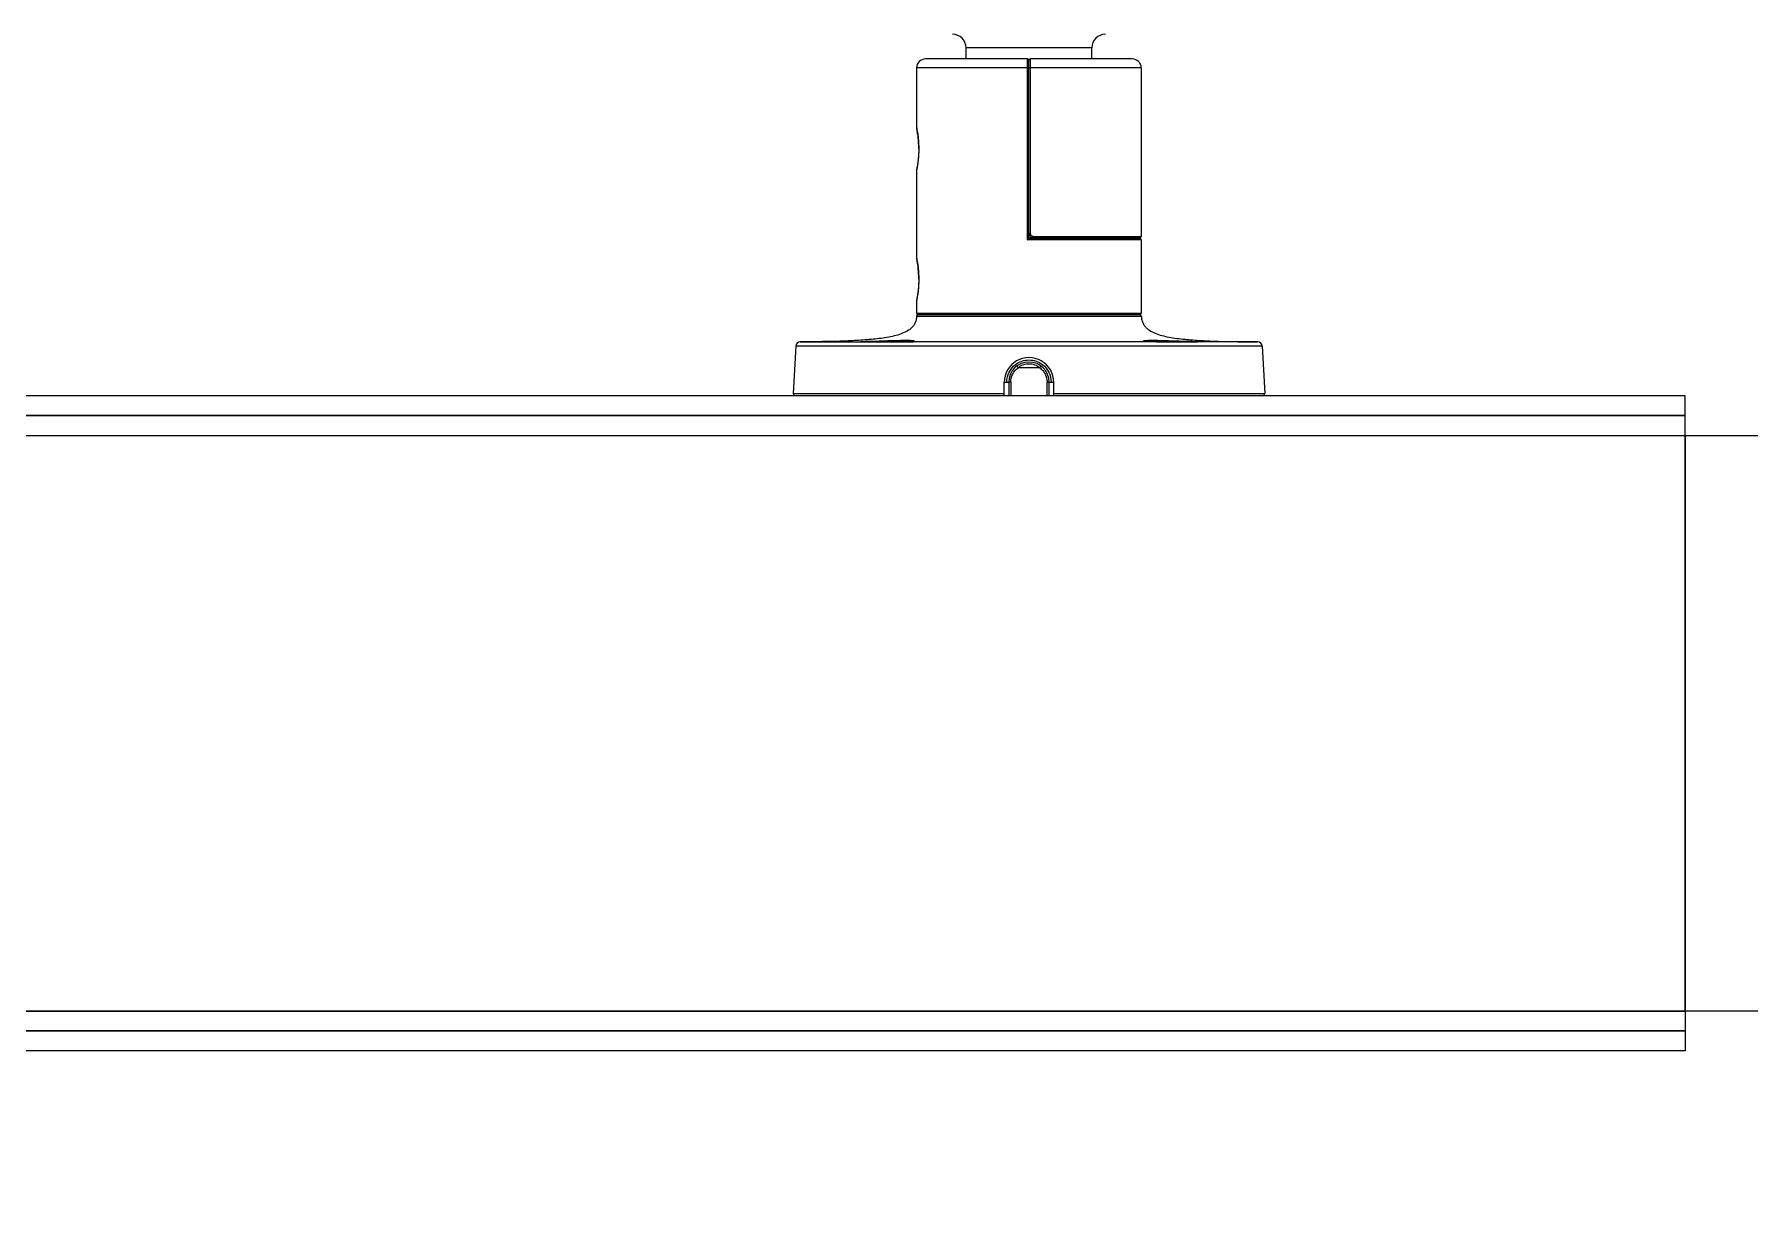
# Model space of a CAD drawing. Header units: inches. Extents: x 0.9 to 36.3, y 0.7 to 23.3.
# Drawn here: x 20.454 to 20.5979, y 11.084 to 11.1832 of the extents above; entities that cross this region are included whole.
import ezdxf

# ---------------------------------------------------------------- set-up
doc = ezdxf.new("R2010")
doc.units = ezdxf.units.IN
doc.layers.add('CCTV', color=253, linetype='Continuous', lineweight=0)
doc.layers.add('Doors', color=7, linetype='Continuous', lineweight=5, true_color=0xf2db9c)
doc.layers.add('PDF_Geometry', color=7, linetype='Continuous', lineweight=9, true_color=0x777777)

msp = doc.modelspace()

# ---------------------------------------------------------------- linework, layer by layer
at = {"layer": 'CCTV', "linetype": 'ByBlock'}
for p, q in [((20.54270611080319, 11.18210138358309), (20.53215141811893, 11.18210142235327)), ((20.53215141811893, 11.18115878043251), (20.53215141811893, 11.18210142235327)), ((20.54270869621184, 11.18210134481292), (20.54270611080319, 11.18210138358309)), ((20.54270869621184, 11.18115878043251), (20.54270869621184, 11.18210142300399)), ((20.52800387627106, 11.18040467000663), (20.52800387627106, 11.17540381126274)), ((20.53743005702339, 11.18040466633605), (20.52800387627106, 11.1804046575432)), ((20.53731693959444, 11.18115878043251), (20.52875785563076, 11.18115878043251)), ((20.5373155473224, 11.16596338015635), (20.53731554524225, 11.18040466633605)), ((20.53743005716538, 11.16652896855897), (20.53743005716539, 11.18104566264442)), ((20.53743005716538, 11.16607649849874), (20.53743005716539, 11.18104566332294)), ((20.54685619792953, 11.18040465667653), (20.53743005716539, 11.18040466636851)), ((20.54610225023229, 11.18115878043251), (20.53754317448563, 11.18115878043251)), ((20.53754458466475, 11.18040466636851), (20.53754463054396, 11.17938518405691)), ((20.54685619792953, 11.18040465667653), (20.54685619792953, 11.16626493131552)), ((20.53754463054396, 11.17938518405691), (20.53754467642225, 11.16652897145605)), ((20.52800370261262, 11.17540381113016), (20.52800735501677, 11.17536669543424)), ((20.52800712625808, 11.17538675043611), (20.5280055561236, 11.17539456289431)), ((20.52800735506191, 11.17536669520585), (20.52800739310296, 11.175366503239)), ((20.52800739313328, 11.17536650334642), (20.52803338682314, 11.17522715342917)), ((20.52801344339991, 11.17535288919552), (20.5280107665452, 11.17536713703439)), ((20.52803303395488, 11.17522916562826), (20.52809535638026, 11.17483227561839)), ((20.52809535638026, 11.17483227561839), (20.52815642493702, 11.17423448695141)), ((20.5280955886069, 11.17483001167989), (20.52809612918787, 11.17482656021494)), ((20.52815591512756, 11.1742418985133), (20.52817772845459, 11.17361763996514)), ((20.52815604760157, 11.17299702933023), (20.52815592505921, 11.17299352157752)), ((20.52818119784785, 11.17361763996872), (20.52817772845455, 11.17361763996514)), ((20.52800370252224, 11.17183146847106), (20.52800735723466, 11.17186859528734)), ((20.52800387627106, 11.17183146832298), (20.52800387627106, 11.16446756043438)), ((20.52800735728292, 11.17186859553133), (20.52800740059399, 11.17186881393969)), ((20.52809557998526, 11.17240517571226), (20.52809535930638, 11.17240302416096)), ((20.54685623805971, 11.16596338204597), (20.53731555021054, 11.16596338204597)), ((20.54674322745075, 11.16607649915554), (20.53743004800414, 11.16607649915554)), ((20.53743005716538, 11.16652897145605), (20.53754467642225, 11.16652897145605)), ((20.53743005723585, 11.16613171783538), (20.54567009045395, 11.16613171783538)), ((20.53780711376218, 11.16615191056193), (20.54674321678215, 11.16615191056193)), ((20.53781163435354, 11.16626493131552), (20.54685619792953, 11.16626493131552)), ((20.54564990130179, 11.16615191056193), (20.54567009404169, 11.16613171783538)), ((20.54685623805971, 11.16596338204597), (20.54685623805971, 11.15982345268849)), ((20.52800370123625, 11.16446756030444), (20.5280073336333, 11.16443054363806)), ((20.52800666308801, 11.16445275310448), (20.52800552930089, 11.16445841103853)), ((20.52800733367779, 11.16443054341236), (20.52800737162183, 11.16443035144059)), ((20.52800737165204, 11.1644303515536), (20.52803325640002, 11.16429123139436)), ((20.52801271914782, 11.16442038012919), (20.52801069615148, 11.16443117363152)), ((20.52803290362078, 11.1642932477913), (20.52809499470407, 11.16389686172087)), ((20.52809499470407, 11.16389686172087), (20.52815587092415, 11.16329957896427)), ((20.52809522684843, 11.16389459337634), (20.52809576727847, 11.16389113438752)), ((20.52815536126366, 11.16330700395351), (20.52817711918249, 11.162682986033)), ((20.52818057761173, 11.16268298603643), (20.52817711918246, 11.162682986033)), ((20.52809521874838, 11.16147128933891), (20.52809499830828, 11.16146913515628)), ((20.52815549397311, 11.16206262465028), (20.52815537161301, 11.16205911451389)), ((20.52800370114783, 11.1608984114449), (20.52800733584953, 11.16093543925114)), ((20.52800387627106, 11.16089841129955), (20.52800387627106, 11.15982345268849)), ((20.52800387627106, 11.15982345268849), (20.54685623805971, 11.15982345268849)), ((20.52800733589708, 11.16093543949234), (20.52800737906619, 11.16093565774671)), ((20.54675267715587, 11.15967196984466), (20.52810730751536, 11.15967196304949)), ((20.52883946688796, 11.1597103338963), (20.52810743606428, 11.15967196978645)), ((20.54674313298285, 11.15971033030332), (20.52811698136572, 11.15971033034544)), ((20.54602073927531, 11.15971032908354), (20.54675267715587, 11.15967196984466)), ((20.52800098939494, 11.15956575276882), (20.54685899877892, 11.159565758712)), ((20.51785301045677, 11.1570477317744), (20.51764496030417, 11.15307789837431)), ((20.55700710387396, 11.15704773177436), (20.51785301045677, 11.15704773177436)), ((20.51822785383463, 11.15740517490251), (20.52774578895221, 11.15740493594699)), ((20.52378569512364, 11.157405623842), (20.52352656962049, 11.15740602731979)), ((20.52418630529168, 11.15740564083038), (20.52378569512364, 11.157405623842)), ((20.52476601215563, 11.15740636119957), (20.52418630529168, 11.15740564083038)), ((20.52526873292729, 11.15740771420097), (20.52476601215563, 11.15740636119957)), ((20.52556374266342, 11.15740894753183), (20.52526873292729, 11.15740771420097)), ((20.52556377249501, 11.15740895596339), (20.52587385968688, 11.15741072842814)), ((20.55663226091391, 11.15740517490062), (20.52774578895221, 11.15740493594699)), ((20.54787948601444, 11.15742461967723), (20.54790408878468, 11.15742409156056)), ((20.54880619255604, 11.15741204745806), (20.54881432045195, 11.15741198240908)), ((20.5498160986769, 11.15740700867802), (20.54984281143198, 11.15740693645143)), ((20.55066600853996, 11.1574056460298), (20.55012891582974, 11.15740629590158)), ((20.55104713645991, 11.15740560846335), (20.55066600853996, 11.1574056460298)), ((20.55072350132737, 11.15740561571151), (20.55073356915723, 11.15740561106179)), ((20.55130220782719, 11.15740594346415), (20.55104713645991, 11.15740560846335)), ((20.55145890511232, 11.1574066154409), (20.55130220782719, 11.15740594346415)), ((20.55133038038949, 11.15740601645926), (20.55133621159866, 11.1574060335105)), ((20.55700710387396, 11.15704773177436), (20.55721515402659, 11.15307789837431)), ((20.5353562434898, 11.15287950329976), (20.5353562434898, 11.15401067396829)), ((20.53573330052172, 11.15401067433743), (20.53573330052172, 11.15287950277289)), ((20.53590673921414, 11.15402054100706), (20.53590673921414, 11.15287950308736)), ((20.53833081404117, 11.15523687288452), (20.53652930031821, 11.15523687288452)), ((20.53895337118332, 11.15287950303706), (20.53895337118332, 11.1540205411149)), ((20.53912681380904, 11.15287950277289), (20.53912681380904, 11.15401067438094)), ((20.53950387084097, 11.15287950329976), (20.53950387084097, 11.15401067393352)), ((20.51764496030417, 11.15307789837431), (20.53535346707657, 11.15307789837431)), ((20.55702673431213, 11.15287950303819), (20.51783337822365, 11.15287950303819)), ((20.53950664725461, 11.15307789837431), (20.55721515402659, 11.15307789837431))]:
    msp.add_line(p, q, dxfattribs=at)
for points in [[(20.52817772862947, 11.17361763996242), (20.5281564102922, 11.17300058993645), (20.52809609524158, 11.1724084650413), (20.52803336496194, 11.17200800311417), (20.52800735723466, 11.17186859528734)], [(20.52817711935507, 11.16268298603032), (20.52815585628434, 11.16206618977851), (20.52809573337101, 11.16147458270298), (20.52803323456585, 11.16107461713566), (20.52800733584953, 11.16093543925114)], [(20.52352656962049, 11.15740602731979), (20.5233772113384, 11.15740681736124), (20.5233477772579, 11.15740716192135), (20.52332757842902, 11.15740753007158), (20.52331680462182, 11.15740785890569)], [(20.5277457893508, 11.15746177945151), (20.52773995363466, 11.15746068401486), (20.5277087914835, 11.1574564736034), (20.52765542692065, 11.1574513648751), (20.52757989347421, 11.15744599530119), (20.5274802736351, 11.15744059015089), (20.52735383774518, 11.15743526688057), (20.5271975647166, 11.15743012435837), (20.52700900362638, 11.15742528308092), (20.52678530857315, 11.15742084401842), (20.52651699911355, 11.15741681467597), (20.52620243779767, 11.15741334146893), (20.52587385968688, 11.15741072842814)], [(20.55012891582974, 11.15740629590158), (20.5496682760304, 11.1574074517261), (20.54940568126855, 11.15740844507573), (20.54912475452821, 11.15740986277423), (20.54881925096944, 11.15741194771629), (20.54848891164924, 11.15741506321393), (20.54818470441455, 11.15741905155772), (20.54793428266067, 11.15742349756426), (20.54772512380761, 11.1574283781125), (20.5475514635695, 11.15743364145391), (20.54741104856029, 11.15743914458432), (20.54730065158373, 11.1574447716581), (20.54721691630262, 11.15745039216583), (20.54715756956299, 11.15745578042153), (20.54712127066596, 11.15746050813027)]]:
    msp.add_lwpolyline(points, dxfattribs=at)
for centre, radius, start, end in [((20.53102013933733, 11.1821013599889), 0.001131207387662942, 359.9999989280723, 89.99843118310747), ((20.54383997531368, 11.18210136529002), 0.001131207750391807, 90.00162407209542, 180.0000336929492), ((20.52875779092698, 11.18040468264022), 0.0007541080001681666, 89.99508704543668, 180.0002746043994), ((20.53731694026172, 11.18104566288838), 0.0001131169015926209, 0.0002201094290501272, 90.00010429508261), ((20.53754317427497, 11.18104566332294), 0.0001131171095772797, 89.99999999999369, 180.0003436666335), ((20.54610219257435, 11.18040467597004), 0.0007541158473659979, 359.9999220439038, 89.99561824670575), ((20.53780711419731, 11.16652896759385), 0.0003770570319242656, 179.9998533450707, 269.9999999999937), ((20.54580340378974, 11.1662650276715), 0.0001885285159621328, 225.0000189299135, 269.9999999999937), ((20.54674318802639, 11.16626503053623), 0.0001131175871577163, 270.0173740373648, 359.9521814954644), ((20.54674326178583, 11.16596345138705), 0.0001131135550983454, 359.9525923193077, 90.01685908129627), ((20.52811390564058, 11.1595590135556), 0.0001131171769196656, 93.33417744402219, 176.5844509509746), ((20.52811695179008, 11.15982345261715), 0.0001131170961540493, 179.99998395014, 269.9999839501455), ((20.52950313015065, 11.16060714720209), 0.001527605831219181, 168.3921479992014, 168.6144819004757), ((20.54674313301573, 11.15982344739955), 0.0001131170961540493, 269.9999839501455, 359.9999839501399), ((20.54674620928643, 11.15955901383821), 0.000113117180162356, 3.415578202562556, 86.6655566295827), ((20.51822957484351, 11.15702812054905), 0.0003770554228710876, 90.26115626039814, 176.9910143334364), ((20.52329988778079, 11.15722229834872), 0.0001865920228001229, 87.16435704340728, 90.36092462613777), ((20.52780924701757, 11.1572875801216), 0.0001885881031898247, 91.45907015835613, 132.9680335725492), ((20.54705086731274, 11.15728758012884), 0.0001885881030390018, 47.03196240392772, 88.54092962569979), ((20.54757234258339, 11.16229375680721), 0.00485678287890775, 266.1749848626013, 266.4349273809525), ((20.55021613343123, 11.3388680222274), 0.1814614544915237, 269.5573783618347, 269.8736904115028), ((20.55088401084559, 11.55806537235942), 0.400659788799032, 269.8511046008573, 269.9770465654961), ((20.55087341474116, 11.39083206811511), 0.2334264989439681, 269.9656741533222, 270.1121647279451), ((20.55156022652336, 11.15722229661769), 0.0001865937516066143, 89.63906880844971, 92.83300580674101), ((20.55663053948726, 11.15702812054901), 0.0003770554228710876, 3.008985672407984, 89.73890722477525), ((20.53743005716538, 11.15401067413396), 0.002073813675583461, 359.9999999999936, 180.0000045778467), ((20.53743005716538, 11.15401067413396), 0.001696756643659195, 359.9999999999936, 179.9999931292426), ((20.53744205219309, 11.15400043333417), 0.001878236495509993, 178.5038967721149, 179.988579133693), ((20.53741778541703, 11.15400054958025), 0.001878513196550528, 0.00787935580782405, 1.490476614872916), ((20.51783323044832, 11.15306803155416), 0.0001885285159621328, 177.000000002381, 269.9999999999937), ((20.5570268838824, 11.15306803155415), 0.0001885285159621328, 269.9999999999937, 2.999999997606162)]:
    msp.add_arc(centre, radius, start, end, dxfattribs=at)
for points, knots in [([(20.53731554468405, 11.18040466815727), (20.53731554463624, 11.18045369351273), (20.53731555189417, 11.1805498975673), (20.5373156178957, 11.1806895506956), (20.53731573926045, 11.18081827373995), (20.53731588123739, 11.1809163823004), (20.5373160212806, 11.18098573782757), (20.53731613155221, 11.18102967883), (20.53731624578193, 11.18106760402532), (20.53731637679538, 11.1810991340339), (20.53731647163167, 11.1811213035647), (20.53731659563913, 11.1811355756299), (20.53731660510111, 11.18114374613321), (20.53731682192704, 11.18114988468062), (20.53731654756541, 11.18115482416175), (20.53731720695642, 11.18115682203184), (20.53731663597918, 11.18115878812934), (20.53731694019939, 11.18115877978993)], [0, 0, 0, 0, 0.1950305389, 0.3827147569, 0.5555621685, 0.7071107856, 0.7730073712, 0.8314681038, 0.8819198216, 0.923867457, 0.9569370957, 0.9700292754, 0.9807770552, 0.9891633356, 0.9951725459, 0.9987893099, 1, 1, 1, 1]), ([(20.53754317815887, 11.18115877665255), (20.53754348255106, 11.18115877467941), (20.53754290981383, 11.18115683467739), (20.53754356732106, 11.18115481394049), (20.53754328969513, 11.18114989081033), (20.53754350359921, 11.18114374695786), (20.53754351038812, 11.1811355781997), (20.53754363191214, 11.18112130701248), (20.53754372522587, 11.18109913903111), (20.53754385468579, 11.18106760930371), (20.53754396742016, 11.1810296838395), (20.53754407692789, 11.18098574184994), (20.53754421716833, 11.18091638771014), (20.53754436199545, 11.1808182722261), (20.53754448624615, 11.18068955980527), (20.53754456235914, 11.18054990388128), (20.53754457815119, 11.18045370328311), (20.53754457815252, 11.18040466636225)], [0, 0, 0, 0, 0.0012109477, 0.0048241821, 0.0108291464, 0.0192135303, 0.0299644826, 0.0430575512, 0.076115337, 0.1180707694, 0.1685244578, 0.2269772203, 0.2928839515, 0.4444255165, 0.6172981848, 0.8049230407, 1, 1, 1, 1]), ([(20.5280055561236, 11.17539456289431), (20.52800531023603, 11.17539579165218), (20.52800477625458, 11.17539886876794), (20.52800387627653, 11.17540193086163), (20.52800387627106, 11.17540381123818)], [0, 0, 0, 0, 0.3999108509, 1, 1, 1, 1]), ([(20.52818085815614, 11.17361763992607), (20.52818168339516, 11.17372490296302), (20.52817689821908, 11.1739357772726), (20.52816034563535, 11.17424308011054), (20.52813611155939, 11.17452903393698), (20.5280989778364, 11.17484326184448), (20.52805563926373, 11.17512573819239), (20.52802017508602, 11.17532182632742), (20.52800712625808, 11.1753867504361)], [0, 0, 0, 0, 0.180755666, 0.3552886022, 0.5185461889, 0.6642500334, 0.8884077156, 1, 1, 1, 1]), ([(20.52818085815614, 11.17361763992607), (20.52818142439328, 11.17340158540383), (20.52816584465976, 11.17299897136544), (20.52811111675992, 11.17246660633924), (20.52805277388574, 11.17209142422642), (20.52801761505967, 11.17190145855682), (20.52800561630959, 11.17184190789122)], [0, 0, 0, 0, 0.3627309056, 0.6756838113, 0.8980123214, 1, 1, 1, 1]), ([(20.52800561630959, 11.17184190789122), (20.52800535876885, 11.17184062969798), (20.52800471982128, 11.17183716930522), (20.52800387627087, 11.17183369323947), (20.52800387627106, 11.17183146835111)], [0, 0, 0, 0, 0.3695001774, 1, 1, 1, 1]), ([(20.53731554732239, 11.16596338015634), (20.53732824323185, 11.1659760005461), (20.53734709488911, 11.16599463098219), (20.53737171007137, 11.16601896396354), (20.53738879813486, 11.16603585263101), (20.53740205746409, 11.16604898217672), (20.53741158920462, 11.16605837431612), (20.53741757700415, 11.16606436286934), (20.5374226041547, 11.16606910993345), (20.53742624749119, 11.16607318865177), (20.5374288161785, 11.16607474893195), (20.53742967444295, 11.16607657643421), (20.53743005702338, 11.16607650798048)], [0, 0, 0, 0, 0.3336338814, 0.4939741432, 0.6450604206, 0.7814514372, 0.8416204563, 0.8946763314, 0.9387484864, 0.971951295, 0.9927564964, 1, 1, 1, 1]), ([(20.53754471531376, 11.16652879584113), (20.53754487826688, 11.16649427908972), (20.53755855485646, 11.16642439981701), (20.53761876704592, 11.16633689640567), (20.53770736154743, 11.16627837522378), (20.53777712705924, 11.16626536356929), (20.53781163435353, 11.16626493131552)], [0, 0, 0, 0, 0.2500163783, 0.5000284839, 0.7500352991, 1, 1, 1, 1]), ([(20.53781171722143, 11.1662649383439), (20.53781171669962, 11.1662505206822), (20.53781156869565, 11.1662295667859), (20.53781098937874, 11.16620297589159), (20.53781048104874, 11.1661859625887), (20.53780972183151, 11.16617239096345), (20.53780924310938, 11.16616134280609), (20.53780806519448, 11.16615627552589), (20.53780791955089, 11.16615192102944), (20.53780713319619, 11.16615191514222)], [0, 0, 0, 0, 0.3816941251, 0.5542113916, 0.7053380936, 0.8294312701, 0.9219478261, 0.9791814101, 1, 1, 1, 1]), ([(20.52800552930088, 11.16445841103853), (20.52800528724139, 11.16445962440459), (20.52800475989086, 11.16446266833246), (20.52800387627079, 11.16446569826553), (20.52800387627106, 11.16446756044712)], [0, 0, 0, 0, 0.3991909836, 1, 1, 1, 1]), ([(20.52818023793733, 11.16268298599556), (20.52818105764978, 11.16279085173016), (20.52817623527385, 11.16300287153508), (20.52815955356416, 11.16331173293885), (20.52813512268965, 11.16359888066111), (20.52809782232698, 11.1639135419741), (20.52805463203139, 11.16419467363178), (20.52801942154821, 11.16438918323904), (20.52800666308801, 11.16445275310448)], [0, 0, 0, 0, 0.1817065761, 0.3570920926, 0.5209940399, 0.6670598973, 0.8907802689, 1, 1, 1, 1]), ([(20.52818023793733, 11.16268298599556), (20.52818078575648, 11.16247131998615), (20.52816573849174, 11.16207572775754), (20.52811299594434, 11.16154977815568), (20.52805476593272, 11.16117266859597), (20.52801978172963, 11.16097806238779), (20.52800676739657, 11.16091452007629)], [0, 0, 0, 0, 0.356848822, 0.6667082415, 0.8906502348, 1, 1, 1, 1]), ([(20.52800558591792, 11.16090871120292), (20.52800533281477, 11.16090745056333), (20.52800470465774, 11.16090403636375), (20.52800387627042, 11.16090060669488), (20.52800387627106, 11.1608984113224)], [0, 0, 0, 0, 0.3693577303, 1, 1, 1, 1]), ([(20.52800127332348, 11.15956575154463), (20.52799604224756, 11.15945591614931), (20.52796919749794, 11.15924905996289), (20.52786997322584, 11.1589664849709), (20.52772344073426, 11.15873119870953), (20.52747765770651, 11.1584701665394), (20.52708930504435, 11.15821797993419), (20.52655430193801, 11.15801165287956), (20.52596830545253, 11.15785690381592), (20.52512023568537, 11.15770100391185), (20.52400008119147, 11.15757835734187), (20.52261021669957, 11.15748946540586), (20.52117796904275, 11.1574400334505), (20.51971893212377, 11.15741368506505), (20.51873889468568, 11.1574066146711), (20.51824616245922, 11.15740510015363)], [0, 0, 0, 0, 0.0310471006, 0.0584685571, 0.0839207897, 0.1087183591, 0.1591847804, 0.2129747516, 0.2701104343, 0.3300947107, 0.4562866185, 0.587980963, 0.7232854936, 0.8608767363, 1, 1, 1, 1]), ([(20.54685884100702, 11.15956575155009), (20.54686407569499, 11.15945584030711), (20.54689095014038, 11.15924884603433), (20.5469903071864, 11.15896610399778), (20.54713703304873, 11.15873071698135), (20.54738312635725, 11.15846959986084), (20.54777193701385, 11.15821739840859), (20.54830749917457, 11.15801110969172), (20.54889407921625, 11.15785639353023), (20.54974295381655, 11.15770057247451), (20.55086410954965, 11.15757800800807), (20.55225517385544, 11.15748920454536), (20.55368861320183, 11.15743987159903), (20.55514883440767, 11.15741358599316), (20.55612965695851, 11.15740656518519), (20.55662278164112, 11.15740507322629)], [0, 0, 0, 0, 0.0310427543, 0.0584587669, 0.0839064969, 0.1087014912, 0.1591681831, 0.212962758, 0.2701036595, 0.3300931622, 0.4562920701, 0.5879891685, 0.723293778, 0.8608815074, 1, 1, 1, 1]), ([(20.52333404679881, 11.15741133138351), (20.52332802637492, 11.15741110986408), (20.52332219890555, 11.15741101448577), (20.52329294644336, 11.15740938289748), (20.5232987123679, 11.15740888958053)], [0, 0, 0, 0, 0.5100541274, 1, 1, 1, 1]), ([(20.5232987123679, 11.15740888958053), (20.5232981546226, 11.15740829176347), (20.52330511662714, 11.15740857499287), (20.52330971264332, 11.15740758642392), (20.52332547227969, 11.15740759504246), (20.52334379061546, 11.15740710851699), (20.52336876703803, 11.15740688163879), (20.52341193312072, 11.15740648613703), (20.52347890099729, 11.15740616911126), (20.52357381244803, 11.15740588170145), (20.52368776264603, 11.15740569746611), (20.52381970355855, 11.15740559122358), (20.524028071518, 11.15740554727698), (20.52432283502608, 11.15740569768277), (20.52470920197405, 11.15740618927709), (20.52512818163859, 11.15740713851976), (20.52541666053973, 11.15740823856785), (20.52556377383348, 11.1574089548689)], [0, 0, 0, 0, 0.0010828409, 0.0046765605, 0.0107482899, 0.0192521296, 0.0301409403, 0.0433672542, 0.0766419645, 0.1186946637, 0.1691304698, 0.2275387114, 0.2934467576, 0.4450940003, 0.6179306862, 0.8051580938, 1, 1, 1, 1]), ([(20.52558727606347, 11.15747739283092), (20.52509988160405, 11.15746200512429), (20.52444124277924, 11.15744143890838), (20.52369011862721, 11.15742131755925), (20.52342643069306, 11.15741473061697), (20.52333404679881, 11.15741133138351)], [0, 0, 0, 0, 0.6489717292, 0.8769677669, 1, 1, 1, 1]), ([(20.52775686978115, 11.1574902114272), (20.52772084097018, 11.15749507727017), (20.52762892458145, 11.15750229895271), (20.52737207949042, 11.1575125925877), (20.52693274869029, 11.15751268447469), (20.52630146005002, 11.15749978339527), (20.52583517787231, 11.15748521942854), (20.52558727606347, 11.15747739283092)], [0, 0, 0, 0, 0.0502462626, 0.1273002407, 0.3552737333, 0.6572125892, 1, 1, 1, 1]), ([(20.525589320181, 11.15740908084893), (20.52573405285387, 11.1574098036748), (20.52601741609391, 11.15741151234912), (20.52642846880842, 11.15741539085786), (20.52680661283178, 11.15742078370588), (20.5270946798771, 11.15742691723421), (20.52729803096169, 11.15743303966353), (20.52742681470939, 11.15743788483855), (20.52753758018952, 11.15744307885859), (20.52763051511672, 11.15744887858886), (20.52770153638277, 11.15745446958634), (20.52775859456158, 11.15746156820285), (20.52778331080533, 11.15746565808972), (20.5278059130869, 11.15747244462318), (20.52780444501938, 11.15747610755518)], [0, 0, 0, 0, 0.1956440934, 0.3830420209, 0.5556584137, 0.7068580581, 0.7724910228, 0.8307045652, 0.8809527986, 0.9227080304, 0.9556344578, 0.9796935034, 0.9946657787, 1, 1, 1, 1]), ([(20.52780444501938, 11.15747610755518), (20.52780746085678, 11.15747868610687), (20.52779044646397, 11.15748563910724), (20.52777838390271, 11.15748662504041), (20.52776420657494, 11.15748922056226), (20.52775686978115, 11.1574902114272)], [0, 0, 0, 0, 0.2348818396, 0.5617515389, 1, 1, 1, 1]), ([(20.54710762548122, 11.15749084100185), (20.54709407328102, 11.15748907447532), (20.54708360050171, 11.15748828776366), (20.54705315239475, 11.15747997632227), (20.54705566931164, 11.15747610756038)], [0, 0, 0, 0, 0.7475462578, 1, 1, 1, 1]), ([(20.54705566931164, 11.15747610756038), (20.54705503380467, 11.15747394401644), (20.54706483718087, 11.15746844482428), (20.54707110364993, 11.1574675057013), (20.5470766561885, 11.15746626674397)], [0, 0, 0, 0, 0.2838542917, 1, 1, 1, 1]), ([(20.5470766561885, 11.15746626674397), (20.54709811818378, 11.15746147785399), (20.54715548536219, 11.15745482009052), (20.54721283041906, 11.15745016952798), (20.54724834887678, 11.15744779271206)], [0, 0, 0, 0, 0.3818487926, 1, 1, 1, 1]), ([(20.55151338632503, 11.15741176528302), (20.55141948508117, 11.15741514089906), (20.55115829058727, 11.15742158440281), (20.55042527169469, 11.157441383584), (20.54953594636775, 11.15746901997667), (20.54859206502806, 11.1574988779721), (20.54795156335464, 11.15751241544087), (20.54750379136097, 11.15751292660639), (20.54724035360119, 11.15750272553347), (20.54714523026288, 11.15749574277753), (20.54710762548122, 11.15749084100185)], [0, 0, 0, 0, 0.0639522605, 0.1778234862, 0.4990913553, 0.6695384174, 0.8205538139, 0.9351456764, 0.9741889449, 1, 1, 1, 1]), ([(20.54727033756156, 11.15744637267762), (20.54730994863549, 11.15744390245401), (20.54751287722502, 11.15743347564851), (20.54771602627143, 11.15742818239301), (20.54787948601443, 11.15742461967723)], [0, 0, 0, 0, 0.1953279674, 1, 1, 1, 1]), ([(20.54790408878468, 11.15742409156056), (20.54797271204331, 11.15742264083294), (20.5482733912161, 11.15741708785477), (20.54857410928655, 11.15741391256878), (20.54880619255604, 11.15741204745805)], [0, 0, 0, 0, 0.2282404103, 1, 1, 1, 1]), ([(20.55133621159866, 11.1574060335105), (20.55138919532011, 11.15740619107316), (20.55145669667328, 11.15740615210383), (20.55153098724813, 11.15740752124881), (20.55155238040213, 11.15740783011113), (20.55155921632746, 11.1574085355383)], [0, 0, 0, 0, 0.7126828553, 0.9075622381, 1, 1, 1, 1]), ([(20.55156140196848, 11.1574088895806), (20.55156479793543, 11.15740969709982), (20.55152969874055, 11.15741081749285), (20.55152592984659, 11.15741131436125), (20.55151338632503, 11.15741176528302)], [0, 0, 0, 0, 0.2175910134, 1, 1, 1, 1]), ([(20.55155921632746, 11.1574085355383), (20.55155967440918, 11.15740858280964), (20.55156040615167, 11.15740867228584), (20.55156113848491, 11.1574088001182), (20.55156140196848, 11.1574088895806)], [0, 0, 0, 0, 0.6233514435, 1, 1, 1, 1]), ([(20.53556445598275, 11.15404947213578), (20.53557170201638, 11.15432704746619), (20.53571013039124, 11.15488539601601), (20.53607724464762, 11.1553289669211), (20.53629650231942, 11.15549820705243)], [0, 0, 0, 0, 0.5006248036, 1, 1, 1, 1]), ([(20.53629650231942, 11.15549820705243), (20.5364568193205, 11.15562195218799), (20.53682047807082, 11.15581849717129), (20.53742995298448, 11.15591969420154), (20.53803944019658, 11.15581859531655), (20.53840309309, 11.1556220642326), (20.5385634135592, 11.15549834536683)], [0, 0, 0, 0, 0.2501619803, 0.5000070034, 0.7498544544, 1, 1, 1, 1]), ([(20.53642774374484, 11.15537742388039), (20.53642748854808, 11.15537781315668), (20.53642739813474, 11.15537823023322), (20.53642666673271, 11.15537895501994), (20.53642680110298, 11.15537904129341)], [0, 0, 0, 0, 0.7445699495, 1, 1, 1, 1]), ([(20.53652929999639, 11.15523687741149), (20.53650623858974, 11.15526836580337), (20.53647257992787, 11.15531533262084), (20.5364380346191, 11.15536172621475), (20.53642774374484, 11.15537742388039)], [0, 0, 0, 0, 0.6752581403, 1, 1, 1, 1]), ([(20.53652928698841, 11.1552368666231), (20.53665549130848, 11.15534153763718), (20.53694167053562, 11.15551054914457), (20.53743010965636, 11.15560018076317), (20.53791850692618, 11.15551052130137), (20.53820465115085, 11.15534151586564), (20.53833082613551, 11.15523686750895)], [0, 0, 0, 0, 0.2521809433, 0.5000222965, 0.7478760322, 1, 1, 1, 1]), ([(20.53833081265175, 11.15523687414603), (20.53835263224362, 11.15526666710327), (20.53838619866407, 11.15531317669779), (20.53842023312598, 11.15535938302782), (20.53843164843679, 11.15537633576861)], [0, 0, 0, 0, 0.6437313694, 1, 1, 1, 1]), ([(20.53843164843679, 11.15537633576861), (20.53843209671085, 11.15537700149507), (20.53843223740885, 11.15537773720581), (20.53843353635901, 11.1553788985066), (20.53843332426338, 11.15537905399636)], [0, 0, 0, 0, 0.7531969491, 1, 1, 1, 1]), ([(20.5385634135592, 11.15549834536683), (20.53878274862724, 11.15532908509726), (20.53914998393899, 11.15488547309137), (20.53928844347112, 11.1543270123687), (20.5392956630415, 11.15404941119341)], [0, 0, 0, 0, 0.4994189561, 1, 1, 1, 1]), ([(20.53556370374051, 11.15400080735227), (20.5355389582121, 11.15400067598375), (20.53550174781476, 11.15400084185612), (20.53545339688971, 11.15400193062994), (20.53542033458641, 11.15400308937575), (20.53539382505443, 11.15400470700795), (20.53537300035782, 11.15400621963422), (20.53536343947096, 11.15400820167493), (20.53535624211187, 11.15400934070174), (20.5353562434901, 11.15401067487925)], [0, 0, 0, 0, 0.3564304343, 0.5354925321, 0.6976900173, 0.8301178715, 0.9257020057, 0.9807829919, 1, 1, 1, 1]), ([(20.53573330052168, 11.15401067428218), (20.53573330081428, 11.15400959079481), (20.53572780328553, 11.15400837785916), (20.53572022009828, 11.15400680870194), (20.53570417084038, 11.15400531910673), (20.53568343382846, 11.15400385538309), (20.53565717493809, 11.15400264897049), (20.5356167793841, 11.15400135745819), (20.53558517649206, 11.15400092114126), (20.53556370374044, 11.15400080714477)], [0, 0, 0, 0, 0.0190709039, 0.0716366841, 0.1618557473, 0.2876079836, 0.4441588773, 0.622044022, 1, 1, 1, 1]), ([(20.53590673944029, 11.15402054089435), (20.53588301089966, 11.15402044156528), (20.53584959854324, 11.15401999162346), (20.5358084688773, 11.15401863902219), (20.53578439187522, 11.15401753739306), (20.5357651222137, 11.15401619282669), (20.53574880131858, 11.15401492622142), (20.53574045870302, 11.15401307886043), (20.53573329020397, 11.1540121080391), (20.53573330188949, 11.15401067391685)], [0, 0, 0, 0, 0.4085290315, 0.5747755636, 0.7094987199, 0.8213326114, 0.9133240243, 0.975308432, 1, 1, 1, 1]), ([(20.53590672098165, 11.15402054081559), (20.53590673881133, 11.15425439815025), (20.53602021610011, 11.15472964381423), (20.53633947548047, 11.15509904814569), (20.53652930176199, 11.15523687093128)], [0, 0, 0, 0, 0.4992255516, 1, 1, 1, 1]), ([(20.53833081404117, 11.15523687288451), (20.53842595189463, 11.15516714291406), (20.53860150570785, 11.15500595386808), (20.53880092309528, 11.1547097400571), (20.53892499151114, 11.1543750275918), (20.53895300502622, 11.15413838511681), (20.53895338747003, 11.15402054101648)], [0, 0, 0, 0, 0.2500773713, 0.5001500617, 0.7501573115, 1, 1, 1, 1]), ([(20.53912681380896, 11.15401067401485), (20.5391268142942, 11.15401179969483), (20.53912104686185, 11.15401299442032), (20.53911318713083, 11.15401462528406), (20.53909651045994, 11.15401610914597), (20.5390750950174, 11.15401758849477), (20.5390481210934, 11.15401878258405), (20.53900706288639, 11.15402004218647), (20.53897504533207, 11.15402044979409), (20.53895337118396, 11.15402054114506)], [0, 0, 0, 0, 0.0193771503, 0.0729541941, 0.1646708853, 0.2918838851, 0.449279287, 0.6269038075, 1, 1, 1, 1]), ([(20.53929641055167, 11.15400080732848), (20.53927493779764, 11.15400092132311), (20.53924333490323, 11.15400135763741), (20.53920293934889, 11.15400264914605), (20.53917668046158, 11.15400385555721), (20.53915594345984, 11.15400531927686), (20.53913989420566, 11.15400680887542), (20.53913231103825, 11.15400837802273), (20.53912681350886, 11.15400959096694), (20.53912681380904, 11.15401067445096)], [0, 0, 0, 0, 0.3779561035, 0.5558412837, 0.712392186, 0.8381444048, 0.9283634277, 0.9809291515, 1, 1, 1, 1]), ([(20.53950387084066, 11.15401067464857), (20.5395038722282, 11.15400934047427), (20.5394966748618, 11.15400820143678), (20.53948711399545, 11.15400621940663), (20.53946628928972, 11.15400470677594), (20.53943977975635, 11.15400308914823), (20.53940671744075, 11.15400193040454), (20.53935836649926, 11.15400084163599), (20.5393211560885, 11.15400067576789), (20.53929641055175, 11.1540008071395)], [0, 0, 0, 0, 0.0192169586, 0.0742979011, 0.1698820137, 0.3023098715, 0.464507381, 0.6435695132, 1, 1, 1, 1])]:
    msp.add_open_spline(points, degree=3, knots=knots, dxfattribs=at)
at = {"layer": 'Doors', "linetype": 'ByBlock'}
msp.add_lwpolyline([(20.59249538845486, 11.14954630533854), (20.60582817925347, 11.14954630533854), (20.60582817925347, 11.10121493869358), (20.59249538845486, 11.10121493869358)], close=True, dxfattribs=at)
at = {"layer": 'PDF_Geometry', "linetype": 'ByBlock'}
for points in [[(20.26584201388889, 12.44949340820312), (20.33083936903212, 12.44949340820312), (20.33083936903212, 12.35783047146267), (20.33083936903212, 12.16117180718316), (20.33083936903212, 12.03617689344618), (20.35917154947916, 12.03617689344618), (20.39250352647569, 12.03617689344618), (20.39250352647569, 11.93784756130642), (20.38083733452691, 11.93784756130642), (20.33083936903212, 11.93784756130642), (20.33083936903212, 11.14954630533854), (20.55583021375868, 11.14954630533854), (20.59249538845486, 11.14954630533854), (20.59249538845486, 11.10121493869358), (20.56582980685764, 11.10121493869358), (20.33083936903212, 11.10121493869358), (20.33083936903212, 10.66289944118924), (20.23750983344184, 10.66289944118924)], [(20.33250596788194, 11.14954630533854), (20.33250596788194, 11.9361809624566), (20.33250596788194, 11.15121290418837), (20.59249538845486, 11.15121290418837), (20.33083936903212, 11.15121290418837), (20.33083936903212, 11.14954630533854), (20.59249538845486, 11.14954630533854), (20.59249538845486, 11.15121290418837), (20.59249538845486, 11.15287950303819), (20.33250596788194, 11.15287950303819), (20.33250596788194, 11.93451436360677), (20.33250596788194, 11.9361809624566), (20.39250352647569, 11.9361809624566), (20.39250352647569, 11.93784756130642)], [(20.33250596788194, 10.67456563313802), (20.33250596788194, 11.09954833984375), (20.59249538845486, 11.09954833984375), (20.33083936903212, 11.09954833984375), (20.33083936903212, 11.10121493869358), (20.59249538845486, 11.10121493869358), (20.59249538845486, 11.09954833984375), (20.59249538845486, 11.09788174099392), (20.33250596788194, 11.09788174099392), (20.33250596788194, 10.67456563313802), (20.33250596788194, 10.66123284233941), (20.31583997938368, 10.66123284233941), (20.31583997938368, 10.65956624348958), (20.33417256673177, 10.65956624348958), (20.33417256673177, 10.67456563313802), (20.33250596788194, 10.67456563313802), (20.33417256673177, 10.67456563313802), (20.33417256673177, 10.65956624348958), (20.31583997938368, 10.65956624348958), (20.31583997938368, 10.66123284233941)]]:
    msp.add_lwpolyline(points, dxfattribs=at)

doc.saveas('drawing.dxf')
